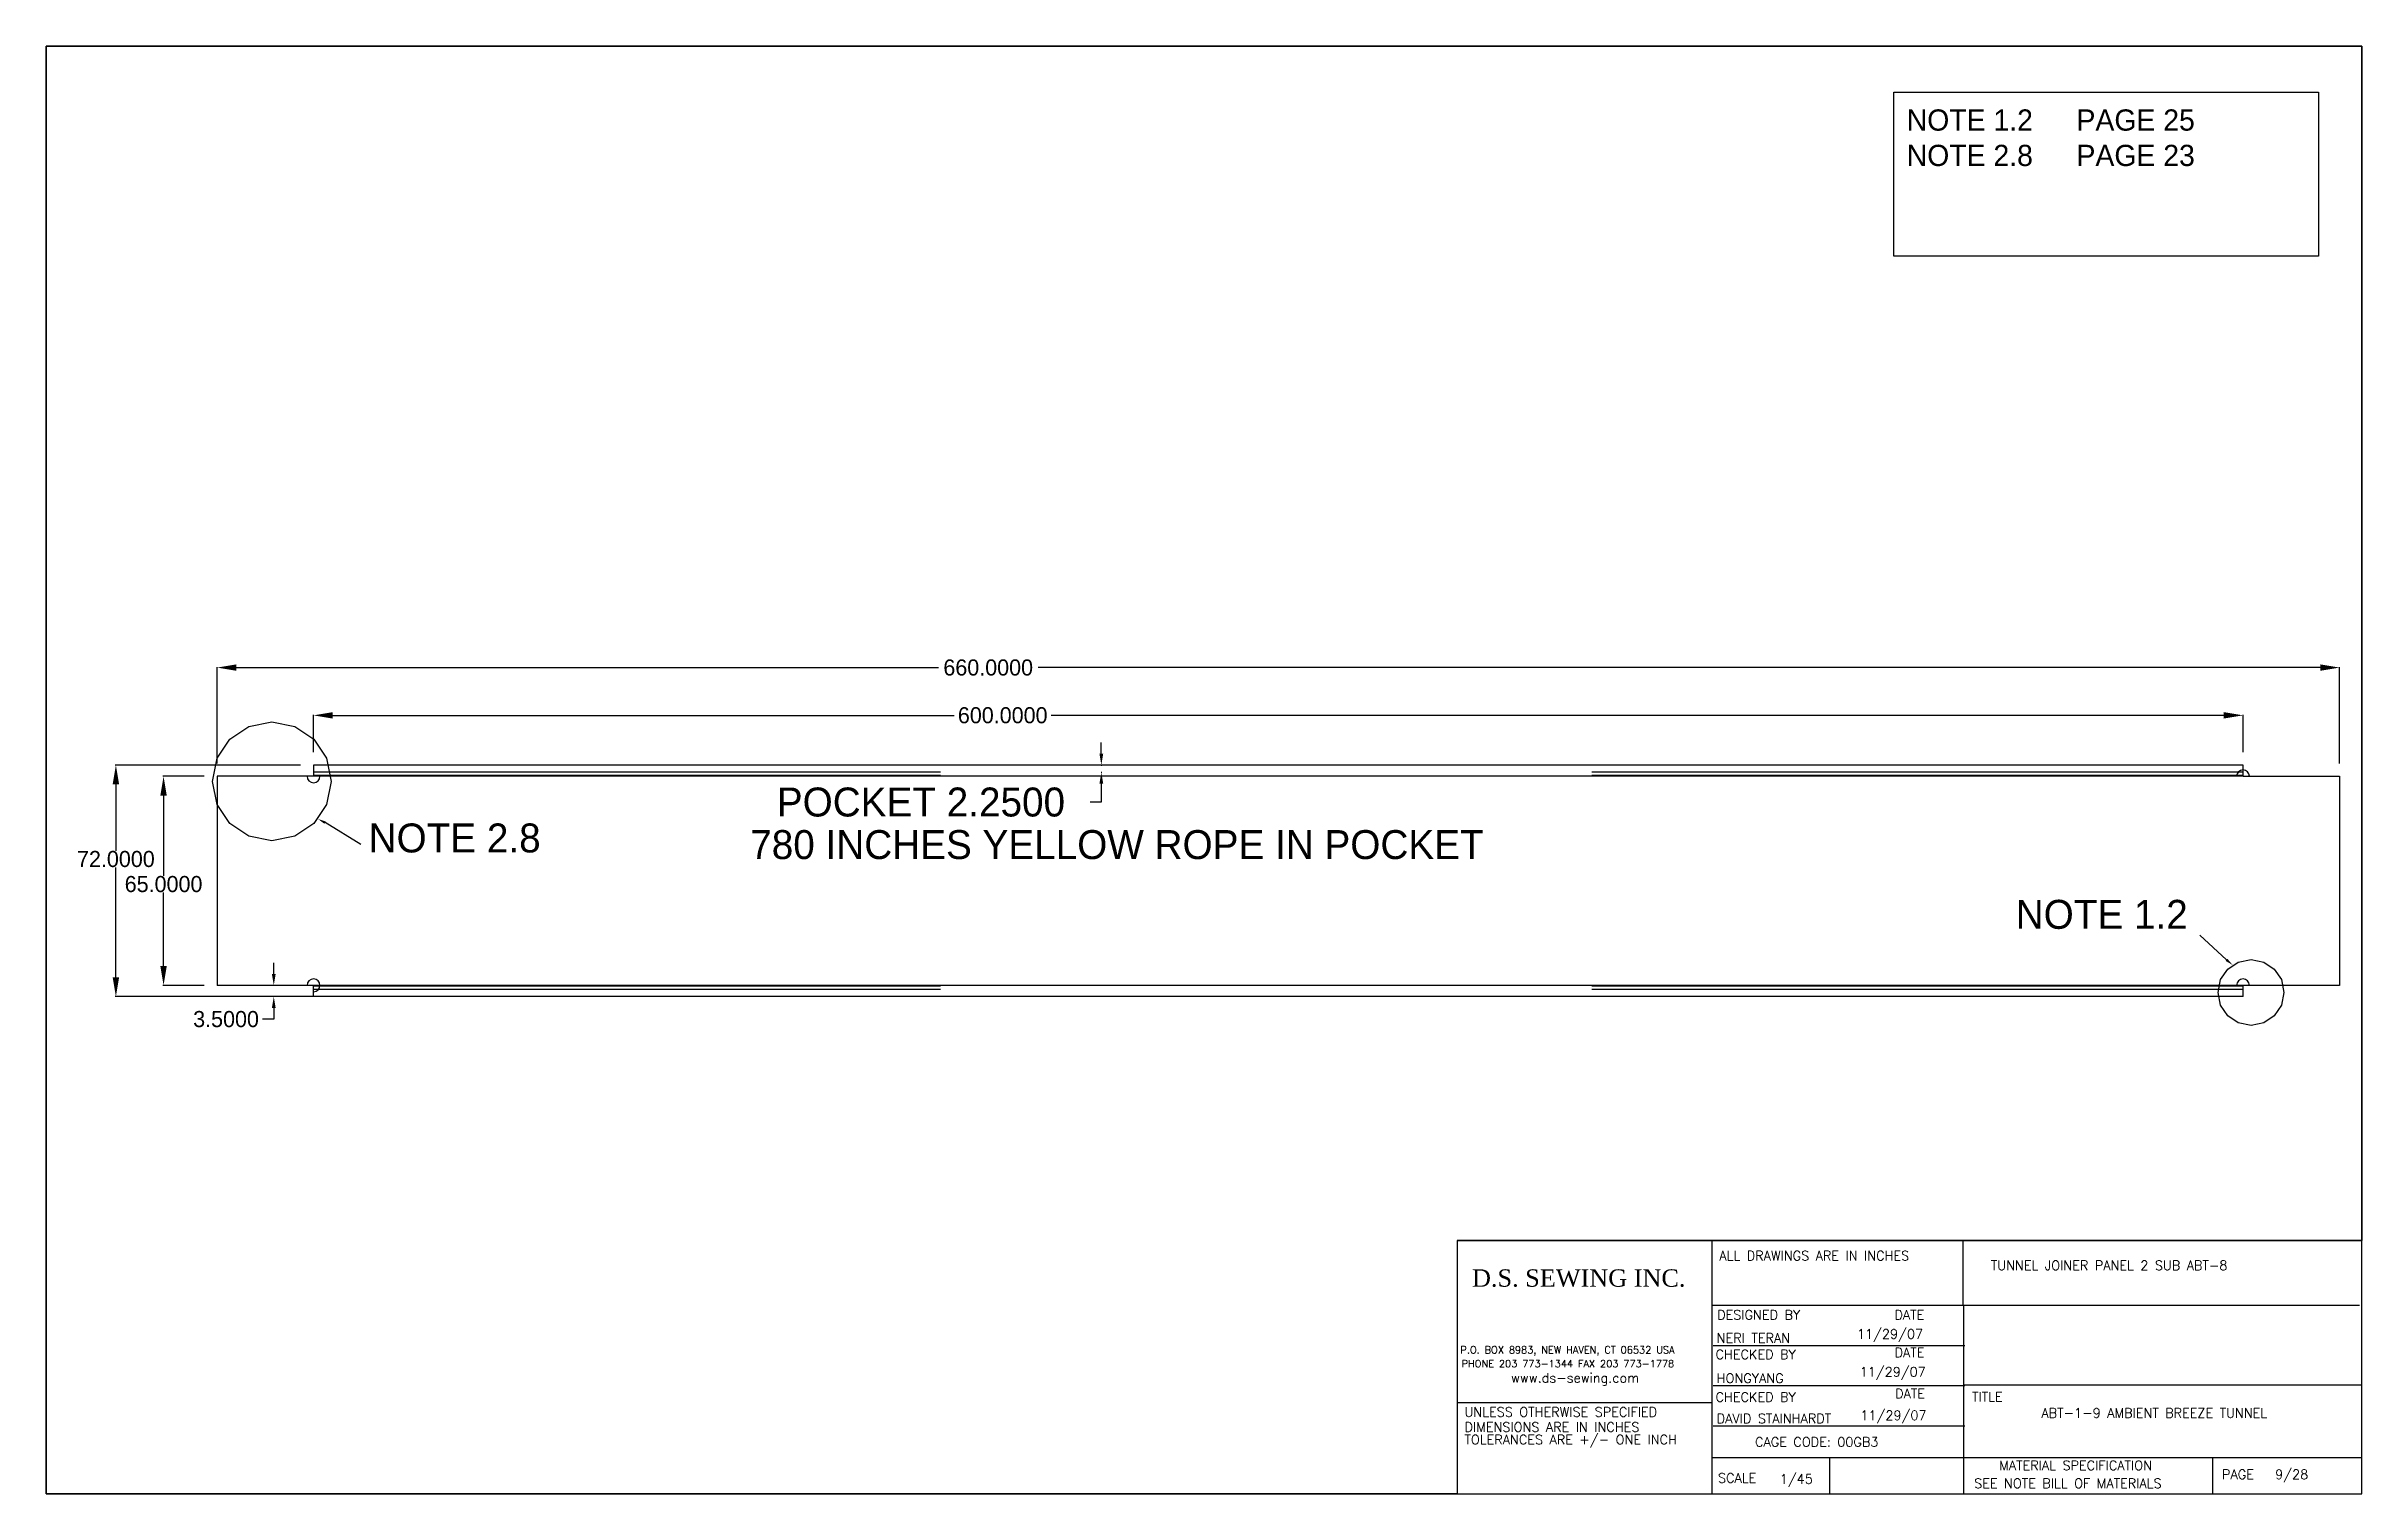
# Paper-space layout 'P9' of a CAD drawing. Header units: inches. Extents: x -62 to 16, y -1703 to 10.
# Drawn here: x 0 to 16, y 0 to 10 of the extents above.
# The model-space entities are those that its viewports show. They can reach past a viewport. Long polylines and large blocks are cut down to what shows.
import ezdxf

# ---------------------------------------------------------------- set-up
doc = ezdxf.new("R2010")
doc.units = ezdxf.units.IN
doc.header["$MEASUREMENT"] = 0
doc.linetypes.add('HIDDEN', pattern=[0.375, 0.25, -0.125])
for name, color, linetype in [('DIMENSION', 7, 'Continuous'), ('FINISH', 1, 'Continuous'), ('STECH', 7, 'HIDDEN'), ('TEXT', 7, 'Continuous'), ('Title Block', 7, 'Continuous'), ('Viewport', 7, 'Continuous')]:
    doc.layers.add(name, color=color, linetype=linetype)
doc.styles.add('Roman', font='romans')
doc.styles.add('style1', font='txt.shx')
doc.dimstyles.get("Standard").update_dxf_attribs({"dimtxt": 3.5, "dimasz": 3.5, "dimexe": 0.18, "dimexo": 0.0625, "dimgap": 0.09, "dimtad": 0, "dimtih": 1, "dimtoh": 1, "dimdec": 4, "dimzin": 0, "dimdsep": 46, "dimtxsty": 'Standard', "dimcen": 0.09, "dimadec": 0, "dimazin": 0, "dimtfac": 1, "dimtdec": 4, "dimtofl": 0, "dimtmove": 0, "dimatfit": 3, "dimfxl": 0, "dimtolj": 1, "dimtzin": 0, "dimarcsym": 0})

# ---------------------------------------------------------------- blocks, each defined once
blk = doc.blocks.new('*D169')
at = {"layer": 'DEFPOINTS', "color": 0}
for p in [(17545.36, -1234.38), (16945.36, -1249.84), (17545.36, -1249.84)]:
    blk.add_point(p, dxfattribs=at)
at = {"layer": 'DIMENSION', "color": 0, "lineweight": -2}
for p, q in [((16945.36, -1245.84), (16945.36, -1234.2)), ((16951.36, -1234.38), (17144.58, -1234.38)), ((17539.36, -1234.38), (17174.76, -1234.38)), ((17545.36, -1245.84), (17545.36, -1234.2))]:
    blk.add_line(p, q, dxfattribs=at)
at = {"layer": 'DIMENSION', "color": 0}
for points in [[(16951.36, -1233.38), (16951.36, -1235.38), (16945.36, -1234.38)], [(17539.36, -1233.38), (17539.36, -1235.38), (17545.36, -1234.38)]]:
    blk.add_solid(points, dxfattribs=at)
at = {"layer": 'DIMENSION', "color": 0, "insert": (17159.67, -1234.38), "char_height": 5, "attachment_point": 5}
blk.add_mtext('\\A1;600.0000', dxfattribs=at)
blk = doc.blocks.new('*D170')
at = {"layer": 'DEFPOINTS', "color": 0}
for p in [(16915.36, -1219.53), (16915.36, -1253.34), (17575.36, -1253.34)]:
    blk.add_point(p, dxfattribs=at)
at = {"layer": 'DIMENSION', "color": 0, "lineweight": -2}
for p, q in [((16915.36, -1249.34), (16915.36, -1219.35)), ((16921.36, -1219.53), (17139.66, -1219.53)), ((17569.36, -1219.53), (17170.67, -1219.53)), ((17575.36, -1249.34), (17575.36, -1219.35))]:
    blk.add_line(p, q, dxfattribs=at)
at = {"layer": 'DIMENSION', "color": 0}
for points in [[(16921.36, -1218.53), (16921.36, -1220.53), (16915.36, -1219.53)], [(17569.36, -1218.53), (17569.36, -1220.53), (17575.36, -1219.53)]]:
    blk.add_solid(points, dxfattribs=at)
at = {"layer": 'DIMENSION', "color": 0, "insert": (17155.16, -1219.53), "char_height": 5, "attachment_point": 5}
blk.add_mtext('\\A1;660.0000', dxfattribs=at)
blk = doc.blocks.new('*D171')
at = {"layer": 'DEFPOINTS', "color": 0}
for p in [(16915.36, -1253.34), (16898.73, -1318.34), (16915.36, -1318.34)]:
    blk.add_point(p, dxfattribs=at)
at = {"layer": 'DIMENSION', "color": 0, "lineweight": -2}
for p, q in [((16911.36, -1253.34), (16898.55, -1253.34)), ((16898.73, -1259.34), (16898.73, -1284.27)), ((16898.73, -1312.34), (16898.73, -1289.45)), ((16911.36, -1318.34), (16898.55, -1318.34))]:
    blk.add_line(p, q, dxfattribs=at)
at = {"layer": 'DIMENSION', "color": 0}
for points in [[(16897.73, -1259.34), (16899.73, -1259.34), (16898.73, -1253.34)], [(16897.73, -1312.34), (16899.73, -1312.34), (16898.73, -1318.34)]]:
    blk.add_solid(points, dxfattribs=at)
at = {"layer": 'DIMENSION', "color": 0, "insert": (16898.73, -1286.86), "char_height": 5, "attachment_point": 5}
blk.add_mtext('\\A1;65.0000', dxfattribs=at)
blk = doc.blocks.new('*D172')
at = {"layer": 'DEFPOINTS', "color": 0}
for p in [(16945.36, -1249.84), (16883.9, -1321.84), (16945.36, -1321.84)]:
    blk.add_point(p, dxfattribs=at)
at = {"layer": 'DIMENSION', "color": 0, "lineweight": -2}
for p, q in [((16941.36, -1249.84), (16883.72, -1249.84)), ((16883.9, -1255.84), (16883.9, -1276.48)), ((16883.9, -1315.84), (16883.9, -1281.66)), ((16941.36, -1321.84), (16883.72, -1321.84))]:
    blk.add_line(p, q, dxfattribs=at)
at = {"layer": 'DIMENSION', "color": 0}
for points in [[(16882.9, -1255.84), (16884.9, -1255.84), (16883.9, -1249.84)], [(16882.9, -1315.84), (16884.9, -1315.84), (16883.9, -1321.84)]]:
    blk.add_solid(points, dxfattribs=at)
at = {"layer": 'DIMENSION', "color": 0, "insert": (16883.9, -1279.07), "char_height": 5, "attachment_point": 5}
blk.add_mtext('\\A1;72.0000', dxfattribs=at)
blk = doc.blocks.new('*D173')
at = {"layer": 'DEFPOINTS', "color": 0}
for p in [(17190.28, -1249.84), (17190.28, -1252.09), (17190.34, -1252.09)]:
    blk.add_point(p, dxfattribs=at)
at = {"layer": 'TEXT', "color": 0, "lineweight": -2}
for p, q in [((17190.34, -1246.34), (17190.34, -1242.84)), ((17190.34, -1249.84), (17190.52, -1249.84)), ((17190.34, -1252.09), (17190.52, -1252.09)), ((17190.34, -1255.59), (17190.34, -1261.39)), ((17190.34, -1261.39), (17186.84, -1261.39))]:
    blk.add_line(p, q, dxfattribs=at)
at = {"layer": 'TEXT', "color": 0}
for points in [[(17189.76, -1246.34), (17190.92, -1246.34), (17190.34, -1249.84)], [(17189.76, -1255.59), (17190.92, -1255.59), (17190.34, -1252.09)]]:
    blk.add_solid(points, dxfattribs=at)
at = {"layer": 'TEXT', "color": 0, "insert": (17134.25, -1261.39), "char_height": 9, "attachment_point": 5}
blk.add_mtext('\\A1;POCKET 2.2500', dxfattribs=at)
blk = doc.blocks.new('*D174')
at = {"layer": 'DEFPOINTS', "color": 0}
for p in [(16933, -1321.84), (16945.36, -1318.34), (16945.36, -1321.84)]:
    blk.add_point(p, dxfattribs=at)
at = {"layer": 'TEXT', "color": 0, "lineweight": -2}
for p, q in [((16933, -1314.84), (16933, -1311.34)), ((16945.3, -1318.34), (16932.82, -1318.34)), ((16945.3, -1321.84), (16932.82, -1321.84)), ((16933, -1328.84), (16929.5, -1328.84)), ((16933, -1325.34), (16933, -1328.84))]:
    blk.add_line(p, q, dxfattribs=at)
at = {"layer": 'TEXT', "color": 0}
for points in [[(16932.42, -1314.84), (16933.58, -1314.84), (16933, -1318.34)], [(16932.42, -1325.34), (16933.58, -1325.34), (16933, -1321.84)]]:
    blk.add_solid(points, dxfattribs=at)
at = {"layer": 'TEXT', "color": 0, "insert": (16918.16, -1328.84), "char_height": 5, "attachment_point": 5}
blk.add_mtext('\\A1;3.5000', dxfattribs=at)

msp = doc.modelspace()

# ---------------------------------------------------------------- linework, layer by layer
at = {"layer": 'FINISH'}
for p, q in [((17545.36404, -1249.84006), (16945.36404, -1249.84006)), ((16945.36404, -1249.84006), (16945.36404, -1253.34006)), ((17545.36404, -1253.34006), (17545.36404, -1249.84006)), ((16915.36404, -1253.34006), (16915.36404, -1318.34006)), ((16945.36404, -1253.34006), (16915.36404, -1253.34006)), ((17545.36404, -1253.34006), (16945.36404, -1253.34006)), ((17545.36404, -1253.34006), (17575.36404, -1253.34006)), ((17575.36404, -1253.34006), (17575.36404, -1318.34006)), ((16945.36404, -1318.34006), (16915.36404, -1318.34006)), ((17545.36404, -1318.34006), (16945.36404, -1318.34006)), ((16945.36404, -1321.84006), (16945.36404, -1318.34006)), ((17545.36404, -1321.84006), (16945.36404, -1321.84006)), ((17575.36404, -1318.34006), (17545.36404, -1318.34006)), ((17545.36404, -1321.84006), (17545.36404, -1318.34006))]:
    msp.add_line(p, q, dxfattribs=at)
for centre, start, end in [((17545.36404, -1253.34006), 0, 180), ((16945.36404, -1253.34006), 180, 0), ((16945.36404, -1318.34006), 270, 180), ((17545.36404, -1318.34006), 0, 180)]:
    msp.add_arc(centre, 2, start, end, dxfattribs=at)
at = {"layer": 'STECH', "ltscale": 0.015}
for p, q in [((17545.36404, -1252.09006), (16945.36404, -1252.09006)), ((17545.36404, -1253.09006), (16945.36404, -1253.09006)), ((17545.36404, -1318.59006), (16945.36404, -1318.59006)), ((17545.36404, -1319.59006), (16945.36404, -1319.59006))]:
    msp.add_line(p, q, dxfattribs=at)
at = {"layer": 'TEXT'}
for p, q in [((16960.10466, -1274.50194), (16948.94028, -1267.74007)), ((17531.93862, -1302.71596), (17540.23563, -1310.41404))]:
    msp.add_line(p, q, dxfattribs=at)
for centre, radius in [((16932.39797, -1254.89646), 18.48464), ((17547.8506, -1320.53605), 10.2511)]:
    msp.add_circle(centre, radius, dxfattribs=at)
for points in [[(16949.13581, -1267.37214), (16948.74475, -1268.10801), (16946.73265, -1266.56689)], [(17539.96981, -1310.7349), (17540.50146, -1310.09319), (17542.16078, -1312.00898)]]:
    msp.add_solid(points, dxfattribs=at)

# ---------------------------------------------------------------- texts
for s, p in [('NOTE 2.8', (16962.48895, -1277.00245)), ('780 INCHES YELLOW ROPE IN POCKET', (17081.1583, -1279.06026)), ('NOTE 1.2', (17474.67673, -1300.75047))]:
    msp.add_text(s, height=9, dxfattribs=at).set_placement(p)
at = {"layer": 'TEXT', "insert": (17440.78331, -1045.98955), "char_height": 6.6, "width": 210.3834797, "attachment_point": 1}
msp.add_mtext('NOTE 1.2^IPAGE 25\\PNOTE 2.8^IPAGE 23', dxfattribs=at)

# ---------------------------------------------------------------- dimensions: what is measured, and where the dimension line sits
at = {"layer": 'DIMENSION'}
for base, p1, p2, picture, middle in [((16915.36404, -1219.52893), (17575.36404, -1253.34006), (16915.36404, -1253.34006), '*D170', (17155.16497, -1219.52893)), ((17545.36404, -1234.38164), (16945.36404, -1249.84006), (17545.36404, -1249.84006), '*D169', (17159.66929, -1234.38164))]:
    dim = msp.add_linear_dim(base=base, p1=p1, p2=p2, dimstyle='Standard', override={"dimscale": 1, "dimtxt": 5, "dimasz": 6, "dimexo": 4, "dimcen": 6, "dimatfit": 3}, dxfattribs=at)
    dim.commit()
    dim.dimension.update_dxf_attribs({"geometry": picture, "text_midpoint": middle, "dimtype": 160})
for base, p1, p2, picture, middle in [((16883.89531, -1321.84006), (16945.36404, -1249.84006), (16945.36404, -1321.84006), '*D172', (16883.89531, -1279.07344)), ((16898.72784, -1318.34006), (16915.36404, -1253.34006), (16915.36404, -1318.34006), '*D171', (16898.72784, -1286.86389))]:
    dim = msp.add_linear_dim(base=base, p1=p1, p2=p2, angle=270, dimstyle='Standard', override={"dimscale": 1, "dimtxt": 5, "dimasz": 6, "dimexo": 4, "dimcen": 6, "dimatfit": 3}, dxfattribs=at)
    dim.commit()
    dim.dimension.update_dxf_attribs({"geometry": picture, "text_midpoint": middle, "dimtype": 160})
at = {"layer": 'TEXT'}
dim = msp.add_linear_dim(base=(17190.33911, -1252.09006), p1=(17190.27661, -1249.84006), p2=(17190.27661, -1252.09006), angle=90, text='POCKET 2.2500', dimstyle='Standard', override={"dimscale": 1, "dimtxt": 9}, dxfattribs=at)
dim.commit()
dim.dimension.update_dxf_attribs({"geometry": '*D173', "text_midpoint": (17134.24911, -1261.38909), "dimtype": 160})
dim = msp.add_linear_dim(base=(16932.99898, -1321.84006), p1=(16945.36404, -1318.34006), p2=(16945.36404, -1321.84006), angle=90, dimstyle='Standard', override={"dimtxt": 5}, dxfattribs=at)
dim.commit()
dim.dimension.update_dxf_attribs({"geometry": '*D174', "text_midpoint": (16918.15898, -1328.84006)})

psp = doc.layouts.new('P9')

# ---------------------------------------------------------------- linework, layer by layer
at = {"layer": 'TEXT'}
psp.add_lwpolyline([(12.766, 9.683), (15.701, 9.683), (15.701, 8.549), (12.766, 8.549)], close=True, dxfattribs=at)
at = {"layer": 'Title Block'}
for p, q in [((16, 10), (0, 10)), ((0, 10), (0, 0)), ((16, 0), (16, 10)), ((9.75, 1.75), (16, 1.75)), ((11.511, 1.302), (11.511, 1.75)), ((13.245, 1.302), (13.245, 1.75)), ((11.511, 1.302), (11.75, 1.302)), ((11.511, 0), (11.511, 1.302)), ((11.75, 1.302), (13.25, 1.302)), ((13.25, 1.302), (13.707, 1.302)), ((13.25, 0), (13.25, 1.302)), ((13.692, 1.302), (15.984, 1.302)), ((11.518, 1.024), (13.257, 1.024)), ((11.75, 1.024), (13.25, 1.024)), ((11.518, 0.747), (13.257, 0.747)), ((11.75, 0.747), (13.25, 0.747)), ((13.25, 0.752), (16, 0.752)), ((9.75, 0.63), (11.511, 0.63)), ((11.518, 0.469), (13.257, 0.469)), ((11.511, 0.25), (16, 0.25)), ((12.325, 0), (12.325, 0.25)), ((14.971, 0), (14.971, 0.25)), ((0, 0), (16, 0)), ((0, 0), (16, 0))]:
    psp.add_line(p, q, dxfattribs=at)
at = {"layer": 'Viewport'}
psp.add_lwpolyline([(0, 10), (9.88, 10), (9.88, 10), (16, 10), (16, 1.75), (9.75, 1.75), (9.75, 0), (0, 0)], close=True, dxfattribs=at)

# ---------------------------------------------------------------- texts
at = {"layer": 'TEXT', "ltscale": 0.015, "insert": (9.852, 1.55), "char_height": 0.12, "width": 1.77851, "attachment_point": 1, "style": 'style1'}
psp.add_mtext('{\\fTimes New Roman|b0|i0|c0|p18;D.S. SEWING INC.}', dxfattribs=at)
at = {"layer": 'Title Block', "style": 'Roman'}
for s, height, p in [('ALL DRAWINGS ARE IN INCHES', 0.065, (11.561, 1.612)), ('TUNNEL JOINER PANEL 2 SUB ABT-8', 0.065, (13.437, 1.545)), ('DESIGNED BY', 0.065, (11.546, 1.203)), ('11/29/07', 0.065, (12.512, 1.071)), ('DATE', 0.065, (12.771, 1.203)), ('P.O. BOX 8983, NEW HAVEN, CT 06532 USA', 0.0494, (9.772, 0.969)), ('CHECKED BY', 0.065, (11.535, 0.93)), ('NERI TERAN', 0.065, (11.543, 1.043)), ('DATE', 0.065, (12.772, 0.943)), ('PHONE 203 773-1344 FAX 203 773-1778', 0.0494, (9.78, 0.873)), ('www.ds-sewing.com', 0.065, (10.122, 0.768)), ('HONGYANG', 0.065, (11.543, 0.765)), ('11/29/07', 0.065, (12.531, 0.809)), ('CHECKED BY', 0.065, (11.535, 0.635)), ('DATE', 0.065, (12.776, 0.659)), ('TITLE', 0.065, (13.307, 0.637)), ('UNLESS OTHERWISE SPECIFIED', 0.065, (9.8, 0.532)), ('DIMENSIONS ARE IN INCHES', 0.065, (9.8, 0.428)), ('DAVID STAINHARDT', 0.065, (11.543, 0.487)), ('11/29/07', 0.065, (12.536, 0.509)), ('ABT-1-9 AMBIENT BREEZE TUNNEL', 0.065, (13.787, 0.525)), ('TOLERANCES ARE +/- ONE INCH', 0.065, (9.8, 0.341)), ('CAGE CODE: 00GB3', 0.065, (11.808, 0.325)), ('MATERIAL SPECIFICATION', 0.065, (13.495, 0.163)), ('PAGE', 0.065, (15.035, 0.101)), ('9/28', 0.065, (15.402, 0.101)), ('SCALE', 0.065, (11.552, 0.076)), ('1/45', 0.065, (11.979, 0.069)), ('SEE NOTE BILL OF MATERIALS', 0.065, (13.322, 0.039))]:
    psp.add_text(s, height=height, dxfattribs=at).set_placement(p)

# ---------------------------------------------------------------- viewports
at = {"layer": 'Viewport'}
vp = psp.add_viewport(center=(8, 5), size=(16, 10), view_center_point=(17222.26621, -1251.37144), view_height=450.000029, dxfattribs=at)
vp.dxf.flags = 0x10000  # cut along an outline
vp.dxf.clipping_boundary_handle = psp.add_lwpolyline([(0, 10), (9.88, 10), (9.88, 10), (16, 10), (16, 1.75), (9.75, 1.75), (9.75, 0), (0, 0)], format="xyb", close=True, dxfattribs={"invisible": 1}).dxf.handle

doc.saveas('drawing.dxf')
